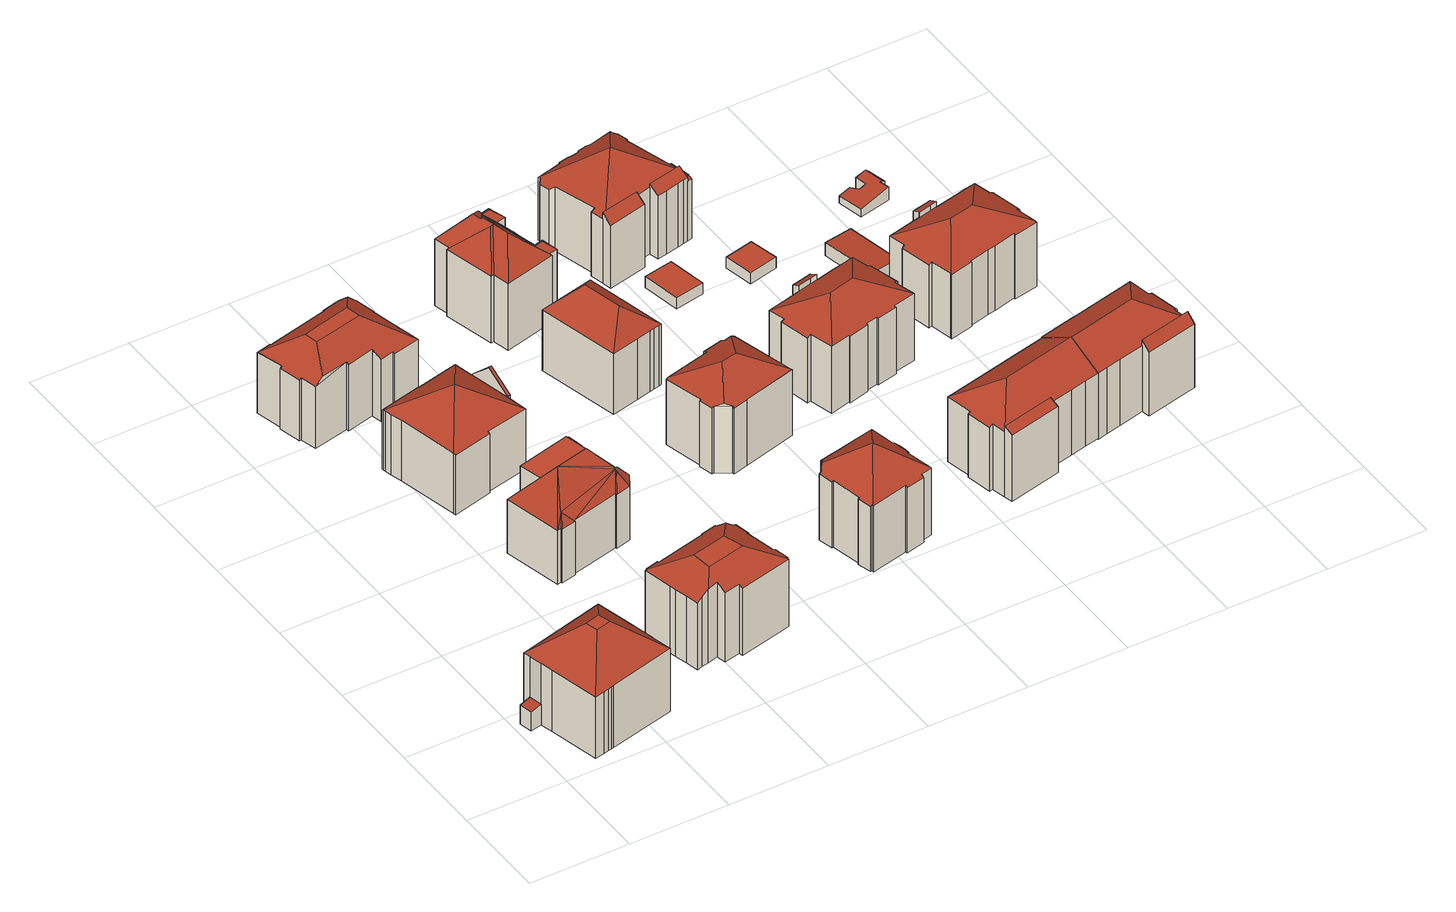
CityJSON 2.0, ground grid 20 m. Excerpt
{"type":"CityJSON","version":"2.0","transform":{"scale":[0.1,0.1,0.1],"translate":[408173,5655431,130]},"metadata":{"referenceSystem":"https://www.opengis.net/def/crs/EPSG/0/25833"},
"CityObjects":{
"building1":{"type":"Building","attributes":{"Gemeindeschluessel":14612000,"Geometrietyp2DReferenz":"3000","function":"31001_9998","roofType":"9999"},"children":["building1-1","building1-2"]},
"building1-1":{"type":"BuildingPart","attributes":{"Dachtyp_tdc":"tdcCutTentRoof","Dachneigung":39.48,"QualitaetDacherkennung":54,"Geometrietyp2DReferenz":"3000","measuredHeight":19.52,"roofType":"9999"},"parents":["building1"],"geometry":[{"type":"MultiSurface","lod":"2","boundaries":[[[0,1,2,3]],[[1,4,5,2]],[[4,6,7,5]],[[6,8,9,7]],[[8,10,11,9]],[[10,12,13,11]],[[12,14,15,13]],[[14,16,17,15]],[[16,18,19,17]],[[18,20,21,19]],[[20,22,23,21]],[[22,24,23]],[[25,26,27]],[[25,28,29,26]],[[28,30,31,29]],[[30,32,33,31]],[[32,0,3,33]],[[8,6,4,1,0,32,34,35]],[[18,16,14,12,10,8,35,36]],[[28,25,22,20,18,36,37]],[[32,30,28,37,34]],[[37,36,35,34]],[[3,2,5,7,9,11,13,15,17,19,21,23,26,29,31,33]]],"semantics":{"surfaces":[{"type":"WallSurface"},{"type":"RoofSurface"},{"type":"GroundSurface"}],"values":[0,0,0,0,0,0,0,0,0,0,0,0,0,0,0,0,0,1,1,1,1,1,2]}}]},
"building1-2":{"type":"BuildingPart","attributes":{"Dachtyp_tdc":"tdcPolyFlatRoof","Dachneigung":8.33,"QualitaetDacherkennung":51,"Geometrietyp2DReferenz":"3000","measuredHeight":4.45,"roofType":"2100"},"parents":["building1"],"geometry":[{"type":"MultiSurface","lod":"2","boundaries":[[[38,27,26,39]],[[24,40,41,23]],[[40,38,39,41]],[[40,24,27,38]],[[39,26,23,41]]],"semantics":{"surfaces":[{"type":"WallSurface"},{"type":"RoofSurface"},{"type":"GroundSurface"}],"values":[0,0,0,1,2]}}]},
"building2":{"type":"Building","attributes":{"Dachtyp_tdc":"tdcFreeFormRoof","Gemeindeschluessel":14612000,"Dachneigung":29.46,"QualitaetDacherkennung":52,"Geometrietyp2DReferenz":"3000","measuredHeight":17.8,"function":"31001_9998","roofType":"5000"},"geometry":[{"type":"Solid","lod":"2","boundaries":[[[[42,43,44,45]],[[43,46,47,44]],[[46,48,49,47]],[[48,50,51,49]],[[50,52,53,51]],[[52,54,55,53]],[[54,56,57,55]],[[56,58,59,57]],[[58,60,61,59]],[[60,62,63,61]],[[62,64,65,63]],[[64,66,67,65]],[[66,68,69,67]],[[68,70,71,69]],[[70,72,73,71]],[[72,74,75,73]],[[74,76,77,75]],[[76,78,79,77]],[[78,80,81,79]],[[80,82,83,81]],[[82,84,85,83]],[[84,86,87,85]],[[86,88,89,87]],[[88,90,91,89]],[[90,92,93,91]],[[92,94,95,93]],[[94,96,97,95]],[[96,42,45,97]],[[98,99,56,54,52,50,48,46,43,42,100,101]],[[68,66,64,62,60,58,99,98,102,103,72,70]],[[74,103,102,104,105,82,80,78,76]],[[105,104,101,100,96,94,92,90,88,86,84]],[[104,102,98,101]],[[84,82,105]],[[42,96,100]],[[74,72,103]],[[58,56,99]],[[45,44,47,49,51,53,55,57,59,61,63,65,67,69,71,73,75,77,79,81,83,85,87,89,91,93,95,97]]]],"semantics":{"surfaces":[{"type":"WallSurface"},{"type":"RoofSurface"},{"type":"GroundSurface"}],"values":[[0,0,0,0,0,0,0,0,0,0,0,0,0,0,0,0,0,0,0,0,0,0,0,0,0,0,0,0,1,1,1,1,1,0,0,0,0,2]]}}]},
"building3":{"type":"Building","attributes":{"Dachtyp_tdc":"tdcFreeFormRoof","Gemeindeschluessel":14612000,"Dachneigung":49.54,"QualitaetDacherkennung":17,"Geometrietyp2DReferenz":"3000","measuredHeight":18.75,"function":"31001_9998","roofType":"5000"},"geometry":[{"type":"Solid","lod":"2","boundaries":[[[[106,107,108,109]],[[107,110,111,108]],[[110,112,113,111]],[[112,114,115,113]],[[114,116,117,115]],[[116,118,119,117]],[[118,120,121,119]],[[120,122,123,121]],[[122,124,125,123]],[[124,126,127,125]],[[126,128,129,127]],[[128,130,131,129]],[[130,132,133,131]],[[132,134,135,133]],[[134,136,137,135]],[[136,138,139,137]],[[138,140,141,139]],[[140,142,143,141]],[[142,106,109,143]],[[144,145,146]],[[144,147,145]],[[144,148,147]],[[142,148,144]],[[148,142,140]],[[134,147,148]],[[147,134,132]],[[149,148,140,138]],[[149,138,136]],[[148,149,136,134]],[[150,147,132,130]],[[150,130,128]],[[151,152,145,147,150,128,126]],[[151,126,124]],[[152,151,124,122]],[[112,153,114]],[[154,153,112]],[[154,120,153]],[[155,120,154]],[[155,122,120]],[[146,122,155]],[[145,122,146]],[[122,145,152]],[[156,153,120,118]],[[156,118,116]],[[153,156,116,114]],[[154,112,110]],[[155,154,110,107]],[[144,146,155,107,106]],[[144,106,142]],[[109,108,111,113,115,117,119,121,123,125,127,129,131,133,135,137,139,141,143]]]],"semantics":{"surfaces":[{"type":"WallSurface"},{"type":"RoofSurface"},{"type":"GroundSurface"}],"values":[[0,0,0,0,0,0,0,0,0,0,0,0,0,0,0,0,0,0,0,1,1,1,1,1,1,1,1,1,1,1,1,1,1,1,1,1,1,1,1,1,1,1,1,1,1,1,1,1,1,2]]}}]},
"building4":{"type":"Building","attributes":{"Gemeindeschluessel":14612000,"Geometrietyp2DReferenz":"3000","function":"31001_9998","roofType":"9999"},"children":["building4-1","building4-2"]},
"building4-1":{"type":"BuildingPart","attributes":{"Dachtyp_tdc":"tdcTentRoof","Dachneigung":32.25,"QualitaetDacherkennung":55,"Geometrietyp2DReferenz":"3000","measuredHeight":18.48,"roofType":"3500"},"parents":["building4"],"geometry":[{"type":"MultiSurface","lod":"2","boundaries":[[[157,158,159,160]],[[158,161,162,159]],[[161,163,164,162]],[[163,165,166,164]],[[165,167,168,166]],[[167,169,170,168]],[[169,171,172,170]],[[171,173,174,172]],[[173,175,176,174]],[[175,177,178,176]],[[177,179,180,178]],[[179,181,182,180]],[[181,183,184,182]],[[183,185,186,184]],[[167,165,163,161,158,187]],[[175,173,171,169,167,187]],[[183,181,179,177,175,187]],[[158,157,188,185,183,187]],[[189,160,159,162,164,166,168,170,172,174,176,178,180,182,184,186]]],"semantics":{"surfaces":[{"type":"WallSurface"},{"type":"RoofSurface"},{"type":"GroundSurface"}],"values":[0,0,0,0,0,0,0,0,0,0,0,0,0,0,1,1,1,1,2]}}]},
"building4-2":{"type":"BuildingPart","attributes":{"Dachtyp_tdc":"tdcGableRoof","Dachneigung":38.89,"QualitaetDacherkennung":15,"Geometrietyp2DReferenz":"3000","measuredHeight":17.08,"roofType":"3100"},"parents":["building4"],"geometry":[{"type":"MultiSurface","lod":"2","boundaries":[[[190,191,192,186]],[[191,193,194,192]],[[193,195,157,160,194]],[[190,186,185]],[[190,196,197,191]],[[198,199,197,196,200]],[[195,198,200,201]],[[201,200,196,190]],[[193,199,198,195]],[[191,197,199,193]],[[192,194,160,189,186]]],"semantics":{"surfaces":[{"type":"WallSurface"},{"type":"RoofSurface"},{"type":"GroundSurface"}],"values":[0,0,0,0,1,1,0,0,0,0,2]}}]},
"building5":{"type":"Building","attributes":{"Dachtyp_tdc":"tdcFreeFormRoof","Gemeindeschluessel":14612000,"Dachneigung":25.79,"QualitaetDacherkennung":41,"Geometrietyp2DReferenz":"3000","measuredHeight":17.21,"function":"31001_9998","roofType":"5000"},"geometry":[{"type":"Solid","lod":"2","boundaries":[[[[202,203,204,205]],[[203,206,207,204]],[[206,208,209,207]],[[208,210,211,209]],[[210,212,213,211]],[[212,214,215,213]],[[214,216,217,215]],[[216,218,219,217]],[[218,220,221,219]],[[220,222,223,221]],[[222,224,225,223]],[[224,226,227,225]],[[226,228,229,227]],[[228,230,231,229]],[[230,232,233,231]],[[232,234,235,233]],[[234,236,237,235]],[[236,238,239,237]],[[238,240,241,239]],[[240,242,243,241]],[[242,244,245,243]],[[244,246,247,245]],[[246,202,205,247]],[[236,234,232,248,249,250,251,240,238]],[[251,250,252,253,206,203,202,246,244,242]],[[218,216,214,212,210,208,253,252,254]],[[220,218,254,249,248,230,228,226,224,222]],[[249,254,252,250]],[[232,230,248]],[[242,240,251]],[[208,206,253]],[[205,204,207,209,211,213,215,217,219,221,223,225,227,229,231,233,235,237,239,241,243,245,247]]]],"semantics":{"surfaces":[{"type":"WallSurface"},{"type":"RoofSurface"},{"type":"GroundSurface"}],"values":[[0,0,0,0,0,0,0,0,0,0,0,0,0,0,0,0,0,0,0,0,0,0,0,1,1,1,1,1,0,0,0,2]]}}]},
"building6":{"type":"Building","attributes":{"Dachtyp_tdc":"tdcFreeFormRoof","Gemeindeschluessel":14612000,"Dachneigung":36.66,"QualitaetDacherkennung":43,"Geometrietyp2DReferenz":"3000","measuredHeight":19.83,"function":"31001_9998","roofType":"5000"},"geometry":[{"type":"Solid","lod":"2","boundaries":[[[[255,256,257,258]],[[256,259,260,257]],[[259,261,262,260]],[[261,263,264,262]],[[263,265,266,264]],[[265,267,268,266]],[[267,269,270,268]],[[269,271,272,270]],[[271,273,274,272]],[[273,275,276,274]],[[275,277,278,276]],[[277,279,280,278]],[[279,281,282,280]],[[281,283,284,282]],[[283,285,286,284]],[[285,287,288,286]],[[287,289,290,288]],[[289,291,292,290]],[[291,293,294,292]],[[293,295,296,294]],[[295,297,298,296]],[[297,299,300,298]],[[299,301,302,300]],[[301,303,304,302]],[[303,255,258,304]],[[305,306,267,265,263,261,259,307]],[[305,308,279,277,275,273,271,269,306]],[[283,281,308,305,309,289,287,285]],[[295,293,291,309,305,307,256,255,303,301,299,297]],[[269,267,306]],[[259,256,307]],[[281,279,308]],[[291,289,309]],[[258,257,260,262,264,266,268,270,272,274,276,278,280,282,284,286,288,290,292,294,296,298,300,302,304]]]],"semantics":{"surfaces":[{"type":"WallSurface"},{"type":"RoofSurface"},{"type":"GroundSurface"}],"values":[[0,0,0,0,0,0,0,0,0,0,0,0,0,0,0,0,0,0,0,0,0,0,0,0,0,1,1,1,1,0,0,0,0,2]]}}]},
"building7":{"type":"Building","attributes":{"Dachtyp_tdc":"tdcFreeFormRoof","Gemeindeschluessel":14612000,"Dachneigung":39.32,"QualitaetDacherkennung":75,"Geometrietyp2DReferenz":"3000","measuredHeight":17.89,"function":"31001_9998","roofType":"5000"},"geometry":[{"type":"Solid","lod":"2","boundaries":[[[[310,311,312,313]],[[311,314,315,312]],[[314,316,317,315]],[[316,318,319,317]],[[318,320,321,319]],[[320,322,323,321]],[[322,324,325,323]],[[324,310,313,325]],[[311,310,326]],[[318,316,327,328,324,322,320]],[[328,326,310,324]],[[327,314,311,326,328]],[[316,314,327]],[[313,312,315,317,319,321,323,325]]]],"semantics":{"surfaces":[{"type":"WallSurface"},{"type":"RoofSurface"},{"type":"GroundSurface"}],"values":[[0,0,0,0,0,0,0,0,1,1,1,1,0,2]]}}]},
"building8":{"type":"Building","attributes":{"Dachtyp_tdc":"tdcFreeFormRoof","Gemeindeschluessel":14612000,"Dachneigung":28.13,"QualitaetDacherkennung":52,"Geometrietyp2DReferenz":"3000","measuredHeight":18.16,"function":"31001_9998","roofType":"5000"},"geometry":[{"type":"Solid","lod":"2","boundaries":[[[[329,330,331,332]],[[330,333,334,331]],[[333,335,336,334]],[[335,337,338,336]],[[337,339,340,338]],[[339,341,342,340]],[[341,343,344,342]],[[343,345,344]],[[345,346,347,344]],[[346,348,349,347]],[[348,350,351,349]],[[350,352,353,351]],[[352,354,355,353]],[[354,356,357,355]],[[356,329,332,357]],[[358,341,339,359,360]],[[352,350,361,362,363,329,356,354]],[[360,359,337,335,333,330,363,362]],[[346,345,343,358,360,362,361,348]],[[330,329,363]],[[339,337,359]],[[343,341,358]],[[350,348,361]],[[332,331,334,336,338,340,342,344,347,349,351,353,355,357]]]],"semantics":{"surfaces":[{"type":"WallSurface"},{"type":"RoofSurface"},{"type":"GroundSurface"}],"values":[[0,0,0,0,0,0,0,0,0,0,0,0,0,0,0,1,1,1,1,0,0,0,0,2]]}}]},
"building9":{"type":"Building","attributes":{"Dachtyp_tdc":"tdcFreeFormRoof","Gemeindeschluessel":14612000,"Dachneigung":43.15,"QualitaetDacherkennung":54,"Geometrietyp2DReferenz":"3000","measuredHeight":19.54,"function":"31001_9998","roofType":"5000"},"geometry":[{"type":"Solid","lod":"2","boundaries":[[[[364,365,366,367]],[[365,368,369,366]],[[368,370,371,369]],[[370,372,373,371]],[[372,374,375,373]],[[374,376,377,375]],[[376,378,379,377]],[[378,380,381,379]],[[380,382,383,381]],[[382,384,385,383]],[[384,386,387,385]],[[386,388,389,387]],[[388,390,391,389]],[[390,392,393,391]],[[392,394,395,393]],[[394,396,397,395]],[[396,398,399,397]],[[398,364,367,399]],[[400,401,402,398,396]],[[400,396,394]],[[401,400,394,392]],[[403,402,401,392,390]],[[404,403,390,388]],[[405,404,388,386]],[[406,405,386,384]],[[406,384,382]],[[404,405,406,382,380]],[[378,404,380]],[[376,404,378]],[[374,404,376]],[[407,404,374]],[[407,403,404]],[[407,402,403]],[[402,407,408]],[[409,407,374,372]],[[409,372,370]],[[410,408,407,409,370,368]],[[411,410,368,365]],[[411,365,364]],[[402,408,410,411,364,398]],[[367,366,369,371,373,375,377,379,381,383,385,387,389,391,393,395,397,399]]]],"semantics":{"surfaces":[{"type":"WallSurface"},{"type":"RoofSurface"},{"type":"GroundSurface"}],"values":[[0,0,0,0,0,0,0,0,0,0,0,0,0,0,0,0,0,0,1,1,1,1,1,1,1,1,1,1,1,1,1,1,1,1,1,1,1,1,1,1,2]]}}]},
"building10":{"type":"Building","attributes":{"Gemeindeschluessel":14612000,"Geometrietyp2DReferenz":"3000","function":"31001_9998","roofType":"9999"},"children":["building10-1","building10-2"]},
"building10-1":{"type":"BuildingPart","attributes":{"Dachtyp_tdc":"tdcPolyFlatRoof","Dachneigung":0,"QualitaetDacherkennung":83,"Geometrietyp2DReferenz":"3000","measuredHeight":2.92,"roofType":"1000"},"parents":["building10"],"geometry":[{"type":"MultiSurface","lod":"2","boundaries":[[[412,413,414]],[[412,415,416,413]],[[415,417,418,416]],[[417,419,420,421,418]],[[419,417,415,412]],[[413,416,418,421]]],"semantics":{"surfaces":[{"type":"WallSurface"},{"type":"RoofSurface"},{"type":"GroundSurface"}],"values":[0,0,0,0,1,2]}}]},
"building10-2":{"type":"BuildingPart","attributes":{"Dachtyp_tdc":"tdcPolyFlatRoof","Dachneigung":0,"QualitaetDacherkennung":63,"Geometrietyp2DReferenz":"3000","measuredHeight":2.79,"roofType":"1000"},"parents":["building10"],"geometry":[{"type":"MultiSurface","lod":"2","boundaries":[[[420,422,423,421]],[[422,424,425,423]],[[424,426,427,425]],[[426,428,429,427]],[[428,414,413,429]],[[428,426,424,422,420,414]],[[421,423,425,427,429,413]]],"semantics":{"surfaces":[{"type":"WallSurface"},{"type":"RoofSurface"},{"type":"GroundSurface"}],"values":[0,0,0,0,0,1,2]}}]},
"building11":{"type":"Building","attributes":{"Dachtyp_tdc":"tdcPolyFlatRoof","Gemeindeschluessel":14612000,"Dachneigung":2.98,"QualitaetDacherkennung":87,"Geometrietyp2DReferenz":"3000","measuredHeight":2.23,"function":"31001_9998","roofType":"2100"},"geometry":[{"type":"Solid","lod":"2","boundaries":[[[[430,431,432,433]],[[431,434,435,432]],[[434,436,437,435]],[[436,438,439,437]],[[438,440,441,439]],[[440,442,443,441]],[[442,430,433,443]],[[442,440,438,436,434,431,430]],[[433,432,435,437,439,441,443]]]],"semantics":{"surfaces":[{"type":"WallSurface"},{"type":"RoofSurface"},{"type":"GroundSurface"}],"values":[[0,0,0,0,0,0,0,1,2]]}}]},
"building12":{"type":"Building","attributes":{"Dachtyp_tdc":"tdcPolyFlatRoof","Gemeindeschluessel":14612000,"Dachneigung":0,"QualitaetDacherkennung":76,"Geometrietyp2DReferenz":"3000","measuredHeight":2.36,"function":"31001_9998","roofType":"1000"},"geometry":[{"type":"Solid","lod":"2","boundaries":[[[[444,445,446,447]],[[445,448,449,446]],[[448,450,451,449]],[[450,444,447,451]],[[450,448,445,444]],[[447,446,449,451]]]],"semantics":{"surfaces":[{"type":"WallSurface"},{"type":"RoofSurface"},{"type":"GroundSurface"}],"values":[[0,0,0,0,1,2]]}}]},
"building13":{"type":"Building","attributes":{"Gemeindeschluessel":14612000,"Geometrietyp2DReferenz":"3000","function":"31001_9998","roofType":"9999"},"children":["building13-1","building13-2"]},
"building13-1":{"type":"BuildingPart","attributes":{"Dachtyp_tdc":"tdcPolyFlatRoof","Dachneigung":25.92,"QualitaetDacherkennung":29,"Geometrietyp2DReferenz":"3000","measuredHeight":15.58,"roofType":"2100"},"parents":["building13"],"geometry":[{"type":"MultiSurface","lod":"2","boundaries":[[[452,453,454,455]],[[453,456,457,454]],[[453,452,458,459,456]],[[457,460,455,454]],[[456,459,461,460,457]],[[458,452,455,462]]],"semantics":{"surfaces":[{"type":"WallSurface"},{"type":"RoofSurface"},{"type":"GroundSurface"}],"values":[0,0,1,2,0,0]}}]},
"building13-2":{"type":"BuildingPart","attributes":{"Dachtyp_tdc":"tdcHipRoof","Dachneigung":27.74,"QualitaetDacherkennung":63,"Geometrietyp2DReferenz":"3000","measuredHeight":18.17,"roofType":"3200"},"parents":["building13"],"geometry":[{"type":"MultiSurface","lod":"2","boundaries":[[[463,464,465,466]],[[464,467,468,465]],[[467,469,470,468]],[[469,471,472,470]],[[471,473,474,472]],[[473,475,476,474]],[[475,477,478,476]],[[477,479,480,478]],[[479,481,482,480]],[[481,483,484,482]],[[483,485,486,484]],[[485,462,455,486]],[[487,488,489,490]],[[488,491,492,489]],[[491,493,494,492]],[[493,463,466,494]],[[488,487,495,496,497,498,499]],[[485,483,481,479,477,475,500]],[[498,501,502,503,461,462,485,500,499]],[[475,473,471,469,467,464,463,493,491,488,499,500]],[[466,465,468,470,472,474,476,478,480,482,484,486,455,460,504,505,506,507,508,509,510,490,489,492,494]],[[461,503,504,460]],[[503,502,505,504]],[[502,501,506,505]],[[501,498,507,506]],[[498,497,508,507]],[[497,496,509,508]],[[496,495,510,509]],[[495,487,490,510]]],"semantics":{"surfaces":[{"type":"WallSurface"},{"type":"RoofSurface"},{"type":"GroundSurface"}],"values":[0,0,0,0,0,0,0,0,0,0,0,0,0,0,0,0,1,1,1,1,2,0,0,0,0,0,0,0,0]}}]},
"building14":{"type":"Building","attributes":{"Gemeindeschluessel":14612000,"Geometrietyp2DReferenz":"3000","function":"31001_9998","roofType":"9999"},"children":["building14-1","building14-2","building14-3","building14-4"]},
"building14-1":{"type":"BuildingPart","attributes":{"Dachtyp_tdc":"tdcFreeFormRoof","Dachneigung":63.74,"QualitaetDacherkennung":17,"Geometrietyp2DReferenz":"3000","measuredHeight":14.17,"roofType":"5000"},"parents":["building14"],"geometry":[{"type":"MultiSurface","lod":"2","boundaries":[[[511,512,513,514]],[[515,516,517,518]],[[516,511,514,517]],[[512,511,519]],[[511,516,520,519]],[[516,515,520]],[[515,521,512,519,520]],[[514,513,522,518,517]]],"semantics":{"surfaces":[{"type":"WallSurface"},{"type":"RoofSurface"},{"type":"GroundSurface"}],"values":[0,0,0,1,1,1,1,2]}}]},
"building14-2":{"type":"BuildingPart","attributes":{"Dachtyp_tdc":"tdcTentRoof","Dachneigung":36.32,"QualitaetDacherkennung":54,"Geometrietyp2DReferenz":"3000","measuredHeight":19.91,"roofType":"3500"},"parents":["building14"],"geometry":[{"type":"MultiSurface","lod":"2","boundaries":[[[523,524,525,526]],[[524,527,528,525]],[[527,529,530,528]],[[529,531,532,530]],[[531,533,534,532]],[[533,535,536,534]],[[535,537,538,536]],[[537,539,540,538]],[[539,541,542,540]],[[541,543,544,542]],[[543,545,546,544]],[[545,547,548,546]],[[547,549,550,548]],[[549,551,552,550]],[[551,553,554,552]],[[553,555,556,554]],[[555,557,558,556]],[[557,559,560,558]],[[559,561,515,518,560]],[[562,563,564,565]],[[566,567,568,569]],[[567,523,526,568]],[[551,549,547,545,543,541,539,537,535,533,570]],[[571,561,559,557,555,553,551,570]],[[572,563,562,571,570]],[[533,531,529,527,524,523,567,566,572,570]],[[526,525,528,530,532,534,536,538,540,542,544,546,548,550,552,554,556,558,560,518,522,565,564,573,569,568]]],"semantics":{"surfaces":[{"type":"WallSurface"},{"type":"RoofSurface"},{"type":"GroundSurface"}],"values":[0,0,0,0,0,0,0,0,0,0,0,0,0,0,0,0,0,0,0,0,0,0,1,1,1,1,2]}}]},
"building14-3":{"type":"BuildingPart","attributes":{"Dachtyp_tdc":"tdcPolyFlatRoof","Dachneigung":36.71,"QualitaetDacherkennung":45,"Geometrietyp2DReferenz":"3000","measuredHeight":15.3,"roofType":"2100"},"parents":["building14"],"geometry":[{"type":"MultiSurface","lod":"2","boundaries":[[[574,575,576,513]],[[575,577,578,576]],[[577,579,580,578]],[[579,581,582,580]],[[581,583,562,565,582]],[[584,583,581,579,577,575,574]],[[576,578,580,582,565,522,513]]],"semantics":{"surfaces":[{"type":"WallSurface"},{"type":"RoofSurface"},{"type":"GroundSurface"}],"values":[0,0,0,0,0,1,2]}}]},
"building14-4":{"type":"BuildingPart","attributes":{"Dachtyp_tdc":"tdcPolyFlatRoof","Dachneigung":40.93,"QualitaetDacherkennung":52,"Geometrietyp2DReferenz":"3000","measuredHeight":15.47,"roofType":"2100"},"parents":["building14"],"geometry":[{"type":"MultiSurface","lod":"2","boundaries":[[[585,586,587,588]],[[586,589,566,569,587]],[[590,585,588,564,563]],[[590,589,586,585]],[[588,587,569,573,564]]],"semantics":{"surfaces":[{"type":"WallSurface"},{"type":"RoofSurface"},{"type":"GroundSurface"}],"values":[0,0,0,1,2]}}]},
"building15":{"type":"Building","attributes":{"Gemeindeschluessel":14612000,"Geometrietyp2DReferenz":"3000","function":"31001_9998","roofType":"9999"},"children":["building15-1","building15-2"]},
"building15-1":{"type":"BuildingPart","attributes":{"Dachtyp_tdc":"tdcPolyFlatRoof","Dachneigung":30.78,"QualitaetDacherkennung":35,"Geometrietyp2DReferenz":"3000","measuredHeight":15.39,"roofType":"2100"},"parents":["building15"],"geometry":[{"type":"MultiSurface","lod":"2","boundaries":[[[591,592,593,594,595]],[[592,596,597,593]],[[596,598,599,600,597]],[[598,596,592,591]],[[594,593,597,600]]],"semantics":{"surfaces":[{"type":"WallSurface"},{"type":"RoofSurface"},{"type":"GroundSurface"}],"values":[0,0,0,1,2]}}]},
"building15-2":{"type":"BuildingPart","attributes":{"Dachtyp_tdc":"tdcHipAndGableRoof","Dachneigung":31.46,"QualitaetDacherkennung":53,"Geometrietyp2DReferenz":"3000","measuredHeight":18.39,"roofType":"5000"},"parents":["building15"],"geometry":[{"type":"MultiSurface","lod":"2","boundaries":[[[601,602,603,604]],[[602,605,606,603]],[[605,595,594,606]],[[599,607,608,600]],[[607,609,610,608]],[[609,611,612,610]],[[611,613,614,612]],[[613,615,616,614]],[[615,617,618,616]],[[617,619,620,618]],[[619,601,604,620]],[[615,613,611,609,607,599,621]],[[599,595,605,602,601,619,621]],[[619,617,615,621]],[[604,603,606,594,600,608,610,612,614,616,618,620]]],"semantics":{"surfaces":[{"type":"WallSurface"},{"type":"RoofSurface"},{"type":"GroundSurface"}],"values":[0,0,0,0,0,0,0,0,0,0,0,1,1,1,2]}}]},
"building16":{"type":"Building","attributes":{"Dachtyp_tdc":"tdcPolyFlatRoof","Gemeindeschluessel":14612000,"Dachneigung":0,"QualitaetDacherkennung":80,"Geometrietyp2DReferenz":"3000","measuredHeight":2.35,"function":"31001_9998","roofType":"1000"},"geometry":[{"type":"Solid","lod":"2","boundaries":[[[[622,623,624,625]],[[623,626,627,624]],[[626,628,629,627]],[[628,622,625,629]],[[628,626,623,622]],[[625,624,627,629]]]],"semantics":{"surfaces":[{"type":"WallSurface"},{"type":"RoofSurface"},{"type":"GroundSurface"}],"values":[[0,0,0,0,1,2]]}}]},
"building17":{"type":"Building","attributes":{"Dachtyp_tdc":"tdcPolyFlatRoof","Gemeindeschluessel":14612000,"Dachneigung":3.04,"QualitaetDacherkennung":88,"Geometrietyp2DReferenz":"3000","measuredHeight":2.91,"function":"31001_9998","roofType":"2100"},"geometry":[{"type":"Solid","lod":"2","boundaries":[[[[630,631,632,633]],[[631,634,635,632]],[[634,636,637,635]],[[636,630,633,637]],[[636,634,631,630]],[[633,632,635,637]]]],"semantics":{"surfaces":[{"type":"WallSurface"},{"type":"RoofSurface"},{"type":"GroundSurface"}],"values":[[0,0,0,0,1,2]]}}]},
"building18":{"type":"Building","attributes":{"Gemeindeschluessel":14612000,"Geometrietyp2DReferenz":"3000","function":"31001_9998","roofType":"9999"},"children":["building18-1","building18-2"]},
"building18-1":{"type":"BuildingPart","attributes":{"Dachtyp_tdc":"tdcHipAndGableRoof","Dachneigung":29.6,"QualitaetDacherkennung":48,"Geometrietyp2DReferenz":"3000","measuredHeight":18.59,"roofType":"5000"},"parents":["building18"],"geometry":[{"type":"MultiSurface","lod":"2","boundaries":[[[638,601,639,640]],[[601,641,642,639]],[[641,643,644,642]],[[643,645,646,644]],[[645,647,648,646]],[[647,649,650,648]],[[649,651,652,650]],[[651,653,654,652]],[[653,655,656,654]],[[655,657,658,656]],[[657,659,660,658]],[[659,661,662,660]],[[663,664,665,666]],[[664,638,640,665]],[[661,659,657,655,653,651,649,667]],[[649,647,645,643,641,667]],[[641,601,638,664,663,661,667]],[[640,639,642,644,646,648,650,652,654,656,658,660,662,666,665]]],"semantics":{"surfaces":[{"type":"WallSurface"},{"type":"RoofSurface"},{"type":"GroundSurface"}],"values":[0,0,0,0,0,0,0,0,0,0,0,0,0,0,1,1,1,2]}}]},
"building18-2":{"type":"BuildingPart","attributes":{"Dachtyp_tdc":"tdcPolyFlatRoof","Dachneigung":46.75,"QualitaetDacherkennung":31,"Geometrietyp2DReferenz":"3000","measuredHeight":15.7,"roofType":"2100"},"parents":["building18"],"geometry":[{"type":"MultiSurface","lod":"2","boundaries":[[[668,669,663,666,670]],[[671,672,673,660,659]],[[672,668,670,673]],[[672,671,669,668]],[[670,666,662,660,673]]],"semantics":{"surfaces":[{"type":"WallSurface"},{"type":"RoofSurface"},{"type":"GroundSurface"}],"values":[0,0,0,1,2]}}]},
"building19":{"type":"Building","attributes":{"Gemeindeschluessel":14612000,"Geometrietyp2DReferenz":"3000","function":"31001_9998","roofType":"9999"},"children":["building19-1","building19-2"]},
"building19-1":{"type":"BuildingPart","attributes":{"Dachtyp_tdc":"tdcHipRoof","Dachneigung":27.95,"QualitaetDacherkennung":66,"Geometrietyp2DReferenz":"3000","measuredHeight":17.84,"roofType":"3200"},"parents":["building19"],"geometry":[{"type":"MultiSurface","lod":"2","boundaries":[[[674,675,676,677]],[[675,678,679,676]],[[678,680,681,679]],[[680,682,683,681]],[[682,684,685,683]],[[684,686,687,685]],[[686,688,689,687]],[[688,690,691,689]],[[690,692,693,691]],[[692,694,695,693]],[[694,696,697,695]],[[696,698,699,697]],[[700,701,702,703]],[[701,704,705,702]],[[704,706,707,705]],[[706,708,709,707]],[[708,710,711,709]],[[710,712,713,711]],[[712,714,715,713]],[[714,716,717,715]],[[716,718,719,717]],[[718,720,721,719]],[[720,722,723,721]],[[722,724,725,723]],[[724,674,677,725]],[[698,726,727,699]],[[696,694,692,690,688,686,728]],[[720,718,716,714,712,710,729]],[[686,684,682,680,678,675,674,724,722,720,729,728]],[[710,708,706,704,701,700,726,698,696,728,729]],[[703,702,705,707,709,711,713,715,717,719,721,723,725,677,676,679,681,683,685,687,689,691,693,695,697,699,727]]],"semantics":{"surfaces":[{"type":"WallSurface"},{"type":"RoofSurface"},{"type":"GroundSurface"}],"values":[0,0,0,0,0,0,0,0,0,0,0,0,0,0,0,0,0,0,0,0,0,0,0,0,0,0,1,1,1,1,2]}}]},
"building19-2":{"type":"BuildingPart","attributes":{"Dachtyp_tdc":"tdcPolyFlatRoof","Dachneigung":22.91,"QualitaetDacherkennung":29,"Geometrietyp2DReferenz":"3000","measuredHeight":15.08,"roofType":"2100"},"parents":["building19"],"geometry":[{"type":"MultiSurface","lod":"2","boundaries":[[[730,731,700,703,732]],[[733,734,699,727,726]],[[734,735,736,699]],[[735,730,732,736]],[[735,734,733,731,730]],[[732,703,727,699,736]]],"semantics":{"surfaces":[{"type":"WallSurface"},{"type":"RoofSurface"},{"type":"GroundSurface"}],"values":[0,0,0,0,1,2]}}]},
"building20":{"type":"Building","attributes":{"Dachtyp_tdc":"tdcFreeFormRoof","Gemeindeschluessel":14612000,"Dachneigung":10.46,"QualitaetDacherkennung":34,"Geometrietyp2DReferenz":"3000","measuredHeight":2.92,"function":"31001_9998","roofType":"5000"},"geometry":[{"type":"Solid","lod":"2","boundaries":[[[[737,738,739,740]],[[738,741,742,739]],[[741,743,744,742]],[[743,745,746,744]],[[745,747,748,746]],[[747,749,750,748]],[[749,751,752,750]],[[751,753,754,752]],[[753,755,756,754]],[[755,737,740,756]],[[749,747,745,757,758,738,737,755,753,751]],[[757,743,741,758]],[[745,743,757]],[[741,738,758]],[[740,739,742,744,746,748,750,752,754,756]]]],"semantics":{"surfaces":[{"type":"WallSurface"},{"type":"RoofSurface"},{"type":"GroundSurface"}],"values":[[0,0,0,0,0,0,0,0,0,0,1,1,0,0,2]]}}]}
},
"vertices":[
[217,135,159],[221,136,155],[221,136,21],[217,135,21],[231,93,155],[231,93,21],[228,92,158],[228,92,21],[238,48,158],[238,48,21],[105,17,156],[105,17,21],[100,15,156],[100,15,21],[93,14,155],[93,14,21],[83,11,155],[83,11,21],[63,7,155],[63,7,21],[39,108,155],[39,108,21],[33,133,155],[33,133,21],[33,133,66],[27,160,155],[27,160,21],[27,160,66],[23,173,155],[23,173,21],[195,214,158],[195,214,21],[198,214,159],[198,214,21],[145,128,217],[152,102,217],[121,95,217],[115,120,217],
[4,155,62],[4,155,21],[10,128,62],[10,128,21],
[315,243,166],[314,246,164],[314,246,20],[315,243,20],[340,252,165],[340,252,20],[341,248,166],[341,248,20],[445,273,166],[445,273,20],[444,275,165],[444,275,20],[475,282,165],[475,282,20],[475,279,166],[475,279,20],[501,265,167],[501,265,20],[506,266,165],[506,266,20],[513,235,165],[513,235,20],[509,234,167],[509,234,20],[523,172,167],[523,172,20],[527,173,165],[527,173,20],[534,144,165],[534,144,20],[530,143,167],[530,143,20],[532,137,166],[532,137,20],[424,112,166],[424,112,20],[422,120,170],[422,120,20],[389,113,170],[389,113,20],[385,132,182],[385,132,20],[363,126,180],[363,126,20],[349,123,172],[349,123,20],[338,120,165],[338,120,20],[332,145,165],[332,145,20],[326,170,165],[326,170,20],[323,183,165],[323,183,20],[310,242,165],[310,242,20],[452,216,198],[489,271,172],[313,242,166],[380,199,198],[464,177,197],[531,140,167],[386,159,197],[365,127,181],
[234,563,134],[312,582,134],[312,582,17],[234,563,17],[301,628,134],[301,628,17],[408,653,134],[408,653,17],[409,649,134],[409,649,17],[412,650,134],[412,650,17],[419,619,134],[419,619,17],[416,619,134],[416,619,17],[436,537,134],[436,537,17],[438,538,134],[438,538,17],[445,509,134],[445,509,17],[429,482,134],[429,482,17],[398,474,134],[398,474,17],[397,477,134],[397,477,17],[300,454,134],[300,454,17],[300,451,134],[300,451,17],[270,444,134],[270,444,17],[269,447,134],[269,447,17],[261,445,134],[261,445,17],[307,518,205],[412,510,167],[374,534,205],[415,506,162],[281,466,152],[281,463,152],[414,502,160],[423,512,158],[418,509,161],[397,630,152],[367,587,198],[378,541,198],[400,631,152],
[373,782,147],[382,740,147],[382,740,16],[373,782,16],[295,721,148],[295,721,16],[296,717,145],[296,717,16],[215,698,145],[215,698,16],[214,702,148],[214,702,16],[186,824,148],[186,824,16],[180,847,147],[180,847,16],[177,860,147],[177,860,16],[176,866,147],[176,866,16],[175,869,145],[175,869,16],[259,889,145],[259,889,16],[260,886,147],[260,886,16],[344,905,147],[344,905,16],[353,866,147],[353,866,16],[279,803,201],[372,782,147],[372,782,16],
[353,866,148],[358,867,148],[358,867,16],[378,783,148],[378,783,16],[373,782,148],[362,825,187],[368,827,187],[373,782,150],[378,783,150],[372,782,150],[372,782,148],
[233,1145,149],[232,1148,147],[232,1148,14],[233,1145,14],[269,1157,147],[269,1157,14],[294,1140,147],[294,1140,14],[303,1100,147],[303,1100,14],[301,1100,148],[301,1100,14],[316,1036,148],[316,1036,14],[318,1036,147],[318,1036,14],[327,996,147],[327,996,14],[272,984,147],[272,984,14],[271,988,149],[271,988,14],[243,981,149],[243,981,14],[239,1002,159],[239,1002,14],[183,989,158],[183,989,14],[182,994,161],[182,994,14],[110,978,149],[110,978,14],[102,1011,149],[102,1011,14],[98,1010,146],[98,1010,14],[87,1055,146],[87,1055,14],[91,1056,149],[91,1056,14],[77,1112,147],[77,1112,14],[106,1118,147],[106,1118,14],[107,1115,149],[107,1115,14],[127,982,161],[152,1041,186],[146,1069,186],[78,1110,148],[245,1092,186],[282,1149,154],[252,1063,186],
[702,311,161],[706,312,164],[706,312,17],[702,311,17],[724,336,164],[724,336,17],[723,340,161],[723,340,17],[756,348,161],[756,348,17],[757,346,162],[757,346,17],[837,364,162],[837,364,17],[849,314,165],[849,314,17],[855,316,160],[855,316,17],[858,305,160],[858,305,17],[861,292,160],[861,292,17],[863,282,159],[863,282,17],[857,280,164],[857,280,17],[870,221,162],[870,221,17],[848,216,162],[848,216,17],[849,211,158],[849,211,17],[810,202,158],[810,202,17],[809,206,162],[809,206,17],[734,188,161],[734,188,17],[733,192,161],[733,192,17],[730,192,158],[730,192,17],[723,220,159],[723,220,17],[726,221,161],[726,221,17],[712,282,162],[712,282,17],[709,281,160],[709,281,17],[787,276,216],[838,360,166],[714,323,172],[870,223,163],[734,189,161],
[551,956,143],[663,982,143],[663,982,11],[551,956,11],[702,817,143],[702,817,11],[697,815,143],[697,815,11],[685,812,143],[685,812,11],[676,810,143],[676,810,11],[646,803,143],[646,803,11],[590,790,143],[590,790,11],[617,925,190],[702,816,143],[636,846,190],
[619,669,158],[717,693,160],[717,693,16],[619,669,16],[715,701,156],[715,701,16],[756,711,156],[756,711,16],[758,704,160],[758,704,16],[781,709,156],[781,709,16],[814,576,159],[814,576,16],[706,548,160],[706,548,16],[706,548,159],[675,540,159],[675,540,16],[674,544,162],[674,544,16],[647,561,161],[647,561,16],[643,560,159],[643,560,16],[636,589,158],[636,589,16],[639,590,160],[639,590,16],[814,576,160],[774,708,160],[733,626,197],[661,552,168],[700,618,197],[623,670,160],
[492,1206,152],[595,1232,152],[595,1232,7],[492,1206,7],[597,1223,152],[597,1223,7],[614,1228,152],[614,1228,7],[624,1192,152],[624,1192,7],[606,1188,152],[606,1188,7],[616,1147,152],[616,1147,7],[620,1133,152],[620,1133,7],[627,1102,152],[627,1102,7],[645,1107,152],[645,1107,7],[653,1072,152],[653,1072,7],[636,1068,152],[636,1068,7],[637,1062,152],[637,1062,7],[533,1037,152],[533,1037,7],[525,1070,152],[525,1070,7],[519,1069,152],[519,1069,7],[494,1171,152],[494,1171,7],[500,1173,152],[500,1173,7],[558,1132,202],[563,1134,202],[565,1133,203],[572,1101,203],[612,1077,172],[615,1081,169],[632,1085,169],[584,1201,170],[559,1158,202],[601,1205,170],[555,1160,200],[551,1179,200],
[797,735,43],[797,735,14],[797,735,42],[748,723,43],[748,723,14],[735,780,43],[735,780,14],[785,792,43],[785,792,42],[785,792,14],
[813,798,42],[813,798,14],[824,748,42],[824,748,14],[828,731,42],[828,731,14],[799,725,42],[799,725,14],
[855,678,31],[840,675,31],[840,675,13],[855,678,13],[828,731,34],[828,731,13],[824,748,35],[824,748,13],[853,754,35],[853,754,13],[864,703,32],[864,703,13],[850,700,32],[850,700,13],
[822,1060,29],[881,1071,29],[881,1071,5],[822,1060,5],[896,993,29],[896,993,5],[837,982,29],[837,982,5],
[940,757,165],[937,771,158],[937,771,10],[940,757,10],[978,781,158],[978,781,10],[940,757,166],[982,766,166],[982,766,10],[982,766,153],[940,757,153],
[1014,621,155],[1013,623,156],[1013,623,10],[1014,621,10],[990,618,156],[990,618,10],[990,615,155],[990,615,10],[948,605,155],[948,605,10],[948,607,156],[948,607,10],[906,597,156],[906,597,10],[894,645,155],[894,645,10],[887,643,151],[887,643,10],[873,705,150],[873,705,10],[879,706,153],[879,706,10],[871,741,152],[871,741,10],[1090,690,155],[1101,644,156],[1101,644,10],[1090,690,10],[1055,634,156],[1055,634,10],[1056,630,155],[1056,630,10],[1097,691,152],[1082,753,150],[1075,751,154],[1067,786,153],[1012,698,191],[958,685,191],[1059,784,153],[1048,782,153],[1022,776,153],[1022,776,10],[1048,782,10],[1059,784,10],[1067,786,10],[1075,751,10],[1082,753,10],[1097,691,10],
[960,1130,135],[950,1128,135],[950,1128,5],[960,1130,5],[938,1177,135],[949,1180,135],[949,1180,5],[938,1177,5],[954,1134,145],[945,1173,146],[945,1147,135],[945,1147,5],
[769,1136,149],[745,1225,144],[745,1225,5],[769,1136,5],[736,1230,138],[736,1230,5],[731,1252,137],[731,1252,5],[738,1261,142],[738,1261,5],[736,1265,142],[736,1265,5],[788,1278,141],[788,1278,5],[791,1285,137],[791,1285,5],[811,1289,137],[811,1289,5],[816,1284,142],[816,1284,5],[832,1288,141],[832,1288,5],[835,1294,137],[835,1294,5],[854,1299,137],[854,1299,5],[860,1294,141],[860,1294,5],[906,1306,141],[906,1306,5],[907,1302,141],[907,1302,5],[917,1299,136],[917,1299,5],[922,1277,137],[922,1277,5],[916,1269,143],[916,1269,5],[938,1177,148],[877,1132,150],[846,1125,150],[846,1125,5],[877,1132,5],[767,1108,145],[761,1135,144],[761,1135,5],[767,1108,5],[842,1203,204],[945,1147,150],[775,1110,151],[775,1110,5],
[950,1128,143],[941,1126,143],[941,1126,5],[928,1123,143],[928,1123,5],[901,1117,143],[901,1117,5],[882,1113,143],[882,1113,5],[877,1132,158],[945,1147,158],
[850,1106,142],[771,1088,142],[771,1088,5],[850,1106,5],[767,1108,159],[846,1125,159],
[1143,274,164],[1147,257,154],[1147,257,10],[1143,274,10],[1143,274,152],[1039,232,154],[1039,232,10],[1035,249,164],[1035,249,152],[1035,249,10],
[1254,299,152],[1225,293,152],[1225,293,10],[1254,299,10],[1192,285,152],[1192,285,10],[1029,278,152],[1029,278,10],[1022,276,148],[1022,276,10],[1011,328,148],[1011,328,10],[1016,329,151],[1016,329,10],[1004,382,151],[1004,382,10],[1224,432,151],[1224,432,10],[1240,363,194],[1240,363,10],[1087,328,194],
[980,974,28],[967,1032,28],[967,1032,4],[980,974,4],[1026,1045,28],[1026,1045,4],[1039,987,28],[1039,987,4],
[1208,868,33],[1150,855,36],[1150,855,7],[1208,868,7],[1126,968,36],[1126,968,7],[1184,980,33],[1184,980,7],
[1274,304,152],[1254,299,8],[1274,304,8],[1239,364,193],[1239,364,8],[1224,432,154],[1224,432,8],[1294,448,154],[1294,448,8],[1314,452,154],[1314,452,8],[1431,479,154],[1431,479,8],[1440,437,153],[1440,437,8],[1449,439,148],[1449,439,8],[1463,380,147],[1463,380,8],[1456,378,151],[1456,378,8],[1463,347,150],[1463,347,8],[1461,347,152],[1461,347,8],[1357,323,152],[1305,311,152],[1305,311,8],[1357,323,8],[1382,397,193],
[1361,307,147],[1357,323,165],[1361,307,8],[1463,347,165],[1467,331,147],[1467,331,8],
[1337,700,148],[1292,689,148],[1292,689,7],[1337,700,7],[1276,686,148],[1276,686,7],[1235,676,148],[1235,676,7],[1235,674,147],[1235,674,7],[1188,663,146],[1188,663,7],[1188,666,148],[1188,666,7],[1178,710,147],[1178,710,7],[1171,708,144],[1171,708,7],[1157,772,143],[1157,772,7],[1163,774,147],[1163,774,7],[1155,809,146],[1155,809,7],[1224,825,146],[1224,825,7],[1264,834,146],[1264,833,146],[1264,833,7],[1264,834,7],[1309,843,146],[1309,843,7],[1333,849,146],[1333,849,7],[1345,851,146],[1345,851,7],[1353,853,146],[1353,853,7],[1361,817,147],[1361,817,7],[1368,819,143],[1368,819,7],[1382,755,144],[1382,755,7],[1376,754,147],[1376,754,7],[1385,711,148],[1385,711,7],[1386,707,146],[1386,707,7],[1337,697,146],[1337,697,7],[1224,824,146],[1224,824,7],[1242,752,186],[1293,763,186],
[1261,848,152],[1264,834,158],[1261,848,7],[1224,824,158],[1224,825,158],[1221,838,152],[1221,838,7],
[1273,1074,28],[1268,1097,28],[1268,1097,3],[1273,1074,3],[1297,1103,26],[1297,1103,3],[1306,1065,26],[1306,1065,3],[1295,1062,31],[1295,1062,3],[1300,1043,31],[1300,1043,3],[1236,1028,19],[1236,1028,3],[1224,1080,19],[1224,1080,3],[1248,1085,24],[1248,1085,3],[1259,1071,25],[1259,1071,3],[1300,1063,32],[1291,1102,32]
]}
